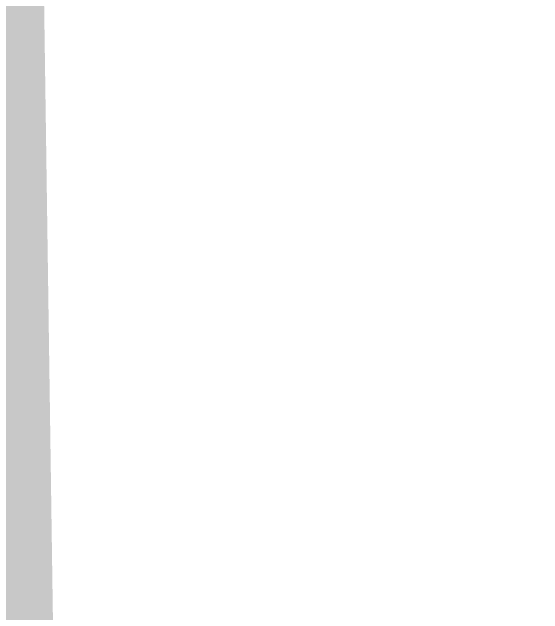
# Model space of a CAD drawing. Header units: inches. Extents: x -26493 to -10162, y -132 to 713.
# Drawn here: x -24955.70541 to -24955.68288, y 285.01791 to 285.04344 of the extents above; entities that cross this region are included whole.
import ezdxf

# ---------------------------------------------------------------- set-up
doc = ezdxf.new("R2010")
doc.units = ezdxf.units.IN
doc.header["$MEASUREMENT"] = 0
doc.layers.add('Q-SPCQ', color=91, linetype='Continuous', lineweight=9)

# ---------------------------------------------------------------- blocks, each defined once
blk = doc.blocks.new('Basketball_Backstop-Performance_Sports_Systems-3103-Ceiling_Hung - 27_-0_ to 27_-11 7_8_-706978-Section 13')
at = {"layer": 'Q-SPCQ'}
h = blk.add_hatch(color=256, dxfattribs=at)
h.paths.add_polyline_path([(-24956.004813, 283.957972), (-24956.071462, 283.810121), (-24956.025682, 283.868342), (-24956.013146, 283.922184)], flags=0)
h.paths.add_polyline_path([(-24955.928422, 283.897059), (-24955.903771, 284.076371), (-24955.83248, 283.97008), (-24955.903771, 283.915821)], flags=0)
h.paths.add_polyline_path([(-24955.705071, 282.955), (-24955.674161, 282.955), (-24955.706105, 285.1875), (-24956.366185, 285.1875), (-24956.317826, 284.773769), (-24956.122521, 284.511655), (-24956.201706, 284.526842), (-24956.36367, 284.588914), (-24956.369018, 284.388655), (-24956.400232, 284.276529), (-24956.433598, 284.166963), (-24956.611661, 283.995567), (-24956.389754, 283.953427), (-24956.249439, 283.87202), (-24956.133047, 283.957972), (-24956.054872, 284.02186), (-24956.004813, 283.957972), (-24955.94476, 284.002043), (-24955.951988, 283.868342), (-24956.111661, 283.728273), (-24956.111661, 282.955), (-24955.706105, 282.955)], flags=0)
h.paths.add_polyline_path([(-24955.950049, 284.145369), (-24955.950049, 284.368738), (-24956.103124, 284.630809), (-24956.054872, 284.64917), (-24955.903771, 284.571542), (-24955.83248, 284.29195), (-24955.948748, 284.146991)], flags=0)
h.paths.add_polyline_path([(-24956.611661, 284.319938), (-24956.546956, 284.447568), (-24956.611661, 284.410662), (-24956.611661, 284.336889)], flags=0)

msp = doc.modelspace()

# ---------------------------------------------------------------- block references
at = {"layer": 'Q-SPCQ'}
msp.add_blockref('Basketball_Backstop-Performance_Sports_Systems-3103-Ceiling_Hung - 27_-0_ to 27_-11 7_8_-706978-Section 13', (0, 0), dxfattribs=at)

doc.saveas('drawing.dxf')
